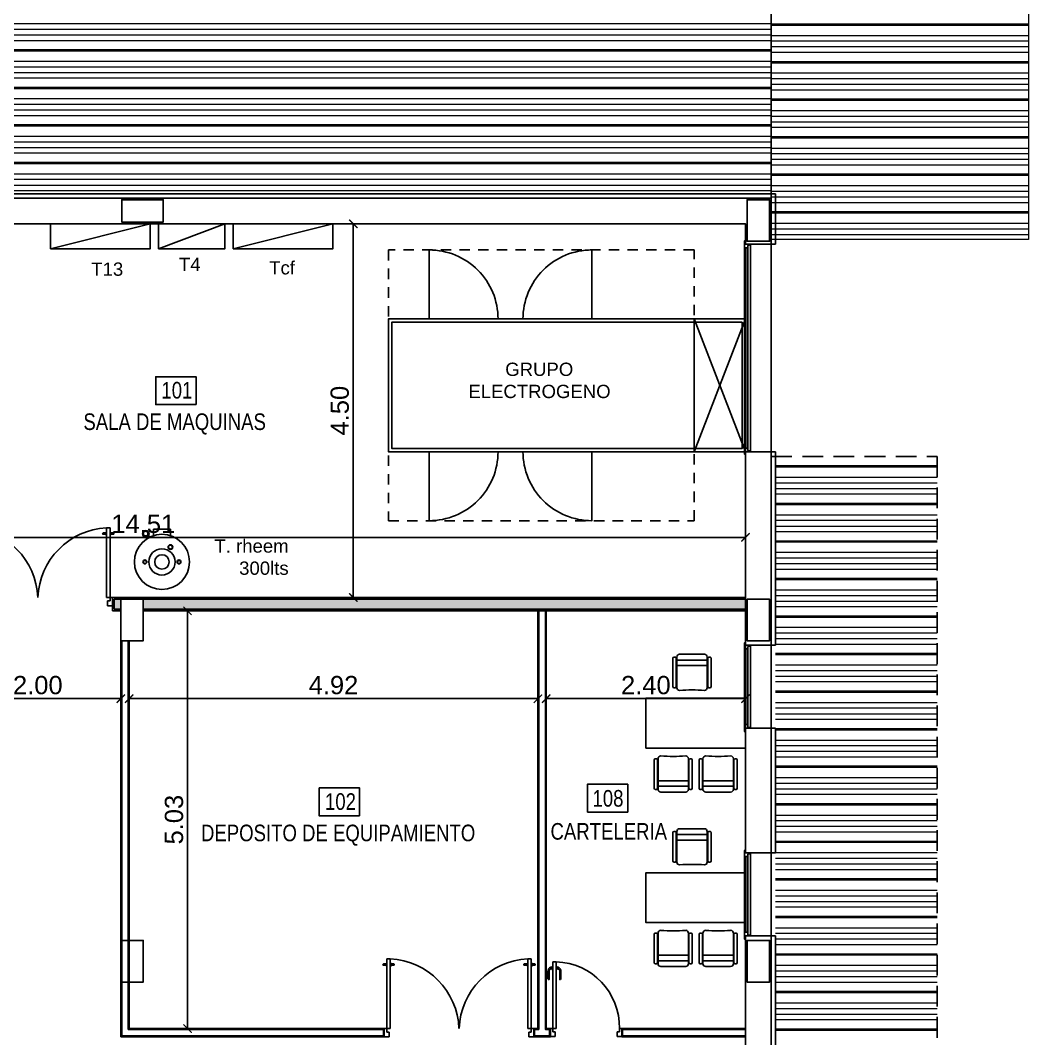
# Model space of a CAD drawing. Header units: inches. Extents: x -309 to 190, y -1585 to -1350.
# Drawn here: x -193.24 to -181.09, y -1491.34 to -1479.08 of the extents above; entities that cross this region are included whole.
import ezdxf
from ezdxf.enums import TextEntityAlignment as Align

# ---------------------------------------------------------------- set-up
doc = ezdxf.new("R2010")
doc.units = ezdxf.units.IN
doc.header["$MEASUREMENT"] = 0
doc.header["$PDMODE"] = 3
doc.linetypes.add('HIDDEN', pattern=[0.375, 0.25, -0.125])
doc.layers.get('0').update_dxf_attribs({"color": 9, "linetype": 'CONTINUOUS'})
doc.layers.get('DEFPOINTS').update_dxf_attribs({"color": 9, "linetype": 'CONTINUOUS'})
for name, color, linetype in [('01', 9, 'CONTINUOUS'), ('11-LOCALES', 9, 'CONTINUOUS'), ('CARP', 9, 'CONTINUOUS'), ('EQUIP', 9, 'CONTINUOUS'), ('estructura', 9, 'CONTINUOUS'), ('LADRILLO HUECO 12', 9, 'CONTINUOUS'), ('referencias', 9, 'CONTINUOUS'), ('REVOQUE', 9, 'CONTINUOUS'), ('SANIT', 9, 'CONTINUOUS'), ('TEXTOS', 9, 'CONTINUOUS')]:
    doc.layers.add(name, color=color, linetype=linetype)
doc.layers.add('cota', color=9, linetype='CONTINUOUS', lineweight=9)
doc.layers.add('cotas', color=9, linetype='CONTINUOUS', lineweight=15)
doc.styles.add('COTAS', font='arial.ttf')
doc.styles.add('ROMANS', font='arial.ttf')
doc.styles.get("Standard").update_dxf_attribs({"font": 'arial.ttf'})
doc.dimstyles.new('ploteo 100', dxfattribs={"dimscale": 0, "dimtxt": 0.22, "dimasz": 0.1, "dimexe": 0, "dimexo": 0, "dimgap": 0.05, "dimtad": 1, "dimzin": 0, "dimdsep": 46, "dimtxsty": 'COTAS', "dimblk1": 'ARCHTICK', "dimblk2": 'ARCHTICK', "dimsah": 1, "dimcen": 0.7, "dimclrd": 256, "dimclre": 256, "dimclrt": 256, "dimaunit": 1, "dimadec": 3, "dimazin": 0, "dimtfac": 1, "dimtmove": 2, "dimatfit": 3, "dimldrblk": 'ARCHTICK', "dimfxl": 1, "dimtolj": 1, "dimtzin": 0, "dimarcsym": 0})

# ---------------------------------------------------------------- blocks, each defined once
blk = doc.blocks.new('SILLA-P8')
for p, q in [((-0.305, 0.57), (-0.325, 0.57)), ((-0.275, 0.17), (-0.275, 0.57)), ((0.275, 0.57), (0.275, 0.17)), ((0.305, 0.57), (0.325, 0.57)), ((-0.345, 0.55), (-0.345, 0.035)), ((-0.285, 0.55), (-0.285, 0.035)), ((0.285, 0.55), (0.285, 0.035)), ((0.345, 0.55), (0.345, 0.035)), ((-0.305, 0.015), (-0.325, 0.015)), ((0.275, 0.17), (-0.275, 0.17)), ((-0.275, 0.17), (-0.275, 0.07)), ((0.275, 0.07), (-0.275, 0.07)), ((-0.275, 0.07), (-0.275, 0.015)), ((0.275, 0.17), (0.275, 0.07)), ((0.275, 0.07), (0.275, 0.015)), ((0.305, 0.015), (0.325, 0.015)), ((-0.225, -0.035), (0.225, -0.035))]:
    blk.add_line(p, q)
for centre, radius, start, end in [((-0.325, 0.55), 0.02, 90, 180), ((-0.305, 0.55), 0.02, 0, 90), ((-0.225, 0.57), 0.05, 90, 180), ((0, 3.504), 2.893, 265.539, 274.461), ((0.225, 0.57), 0.05, 0, 90), ((0.305, 0.55), 0.02, 90, 180), ((0.325, 0.55), 0.02, 0, 90), ((-0.325, 0.035), 0.02, 180, 270), ((-0.305, 0.035), 0.02, 270, 0), ((-0.225, 0.015), 0.05, 180, 270), ((0.225, 0.015), 0.05, 270, 0), ((0.305, 0.035), 0.02, 180, 270), ((0.325, 0.035), 0.02, 270, 0)]:
    blk.add_arc(centre, radius, start, end)
blk = doc.blocks.new('Z$W@#22214')
for p, q in [((-0.059, -0.058), (-0.059, 0)), ((-0.059, 0), (0, 0)), ((-0.831, 0), (-0.89, 0)), ((-0.89, -0.1), (-0.86, -0.1)), ((-0.86, -0.1), (-0.86, -0.058)), ((-0.86, -0.058), (-0.831, -0.058)), ((-0.831, -0.058), (-0.831, 0)), ((-0.03, -0.1), (-0.071, -0.1)), ((-0.071, -0.1), (-0.071, -0.93)), ((-0.03, -0.058), (-0.059, -0.058)), ((-0.03, -0.1), (-0.03, -0.058)), ((0, -0.1), (-0.03, -0.1)), ((-0.03, -0.93), (-0.03, -0.1)), ((-0.071, -0.93), (-0.03, -0.93))]:
    blk.add_line(p, q)
for points in [[(-0.132, -0.812), (-0.132, -0.718), (-0.126, -0.711), (-0.118, -0.711), (-0.118, -0.812, 0.405869), (-0.092, -0.843), (-0.082, -0.843), (-0.082, -0.863), (-0.096, -0.863, -0.343001)], [(0.03, -0.812), (0.03, -0.718), (0.025, -0.711), (0.017, -0.711), (0.017, -0.812, -0.405869), (-0.009, -0.843), (-0.019, -0.843), (-0.019, -0.863), (-0.005, -0.863, 0.343001)]]:
    blk.add_lwpolyline(points, format="xyb", close=True)
for points in [[(-0.082, -0.837), (-0.08, -0.837), (-0.08, -0.871), (-0.082, -0.871)], [(-0.08, -0.835), (-0.071, -0.827), (-0.071, -0.881), (-0.08, -0.873)], [(-0.021, -0.835), (-0.03, -0.827), (-0.03, -0.881), (-0.021, -0.873)], [(-0.019, -0.837), (-0.021, -0.837), (-0.021, -0.871), (-0.019, -0.871)]]:
    blk.add_lwpolyline(points, close=True)
blk.add_arc((-0.05, -0.121), 0.81, 178.5455, 268.508)
blk = doc.blocks.new('NLOCAL')
blk.add_lwpolyline([(-0.304, 0), (0.304, 0), (0.304, 0.419), (-0.304, 0.419)], close=True)
at = {"style": 'ROMANS', "width": 0.8, "flags": 1}
blk.add_attdef('SECTOR', text='', height=0.25, dxfattribs=at).set_placement((-0.006, 0.634), align=Align.MIDDLE)
at = {"style": 'ROMANS', "width": 0.8}
for tag, p in [('NUMERO', (0.006, 0.206)), ('DENOMINACION', (0.018, -0.291))]:
    blk.add_attdef(tag, text='', height=0.25, dxfattribs=at).set_placement(p, align=Align.MIDDLE)
blk = doc.blocks.new('A$C04B037F6')
for p, q in [((0.0944, 0.0747), (0.0869, 0.0617)), ((0.116, 0.0622), (0.1085, 0.0492)), ((0.145, 0.0503), (0.145, 0)), ((0.275, 0.0503), (0.275, 0)), ((0.275, 0), (0.145, 0))]:
    blk.add_line(p, q)
for centre, radius in [((0.21, 0.25), 0.21), ((0.21, 0.25), 0.1), ((0.08, 0.25), 0.015), ((0.08, 0.25), 0.0125), ((0.08, 0.25), 0.0125), ((0.21, 0.25), 0.055), ((0.34, 0.25), 0.015), ((0.34, 0.25), 0.0125), ((0.34, 0.25), 0.0125), ((0.275, 0.1374), 0.018), ((0.275, 0.1374), 0.015), ((0.0869, 0.0367), 0.025), ((0.0853, 0.0341), 0.0175)]:
    blk.add_circle(centre, radius)
blk = doc.blocks.new('_ARCHTICK')
at = {"color": 0, "linetype": 'ByBlock', "const_width": 0.15}
blk.add_lwpolyline([(-0.5, -0.5), (0.5, 0.5)], dxfattribs=at)
blk = doc.blocks.new('*D55')
at = {"layer": 'cotas', "lineweight": -2, "transparency": 16777216}
for p, q in [((-189.471, -1481.528), (-189.225, -1481.528)), ((-189.225, -1481.528), (-189.225, -1486.028)), ((-189.471, -1486.028), (-189.225, -1486.028))]:
    blk.add_line(p, q, dxfattribs=at)
at = {"layer": 'DEFPOINTS', "color": 0, "transparency": 16777216}
for p in [(-189.471, -1481.528), (-189.471, -1486.028), (-189.225, -1486.028)]:
    blk.add_point(p, dxfattribs=at)
at = {"layer": 'cotas', "lineweight": -2, "transparency": 16777216, "xscale": 0.1, "yscale": 0.1, "zscale": 0.1}
for p, rotation in [((-189.225, -1481.528), 90), ((-189.225, -1486.028), 270)]:
    blk.add_blockref('_ARCHTICK', p, dxfattribs=dict(at, rotation=rotation))
at = {"layer": 'cotas', "transparency": 16777216, "insert": (-189.388, -1483.778), "char_height": 0.22, "attachment_point": 5, "rotation": 90, "style": 'COTAS'}
blk.add_mtext('\\A1;4.50', dxfattribs=at)
blk = doc.blocks.new('*D56')
at = {"layer": 'cotas', "lineweight": -2, "transparency": 16777216}
for p, q in [((-199.009, -1483.943), (-199.009, -1485.304)), ((-184.502, -1484.273), (-184.502, -1485.304)), ((-184.502, -1485.304), (-199.009, -1485.304))]:
    blk.add_line(p, q, dxfattribs=at)
at = {"layer": 'DEFPOINTS', "color": 0, "transparency": 16777216}
for p in [(-199.009, -1483.943), (-184.502, -1484.273), (-199.009, -1485.304)]:
    blk.add_point(p, dxfattribs=at)
at = {"layer": 'cotas', "lineweight": -2, "transparency": 16777216, "xscale": 0.1, "yscale": 0.1, "zscale": 0.1, "rotation": 180}
blk.add_blockref('_ARCHTICK', (-199.009, -1485.304), dxfattribs=at)
at = {"layer": 'cotas', "lineweight": -2, "transparency": 16777216, "xscale": 0.1, "yscale": 0.1, "zscale": 0.1}
blk.add_blockref('_ARCHTICK', (-184.502, -1485.304), dxfattribs=at)
at = {"layer": 'cotas', "transparency": 16777216, "insert": (-191.755, -1485.142), "char_height": 0.22, "attachment_point": 5, "style": 'COTAS'}
blk.add_mtext('\\A1;14.51', dxfattribs=at)
blk = doc.blocks.new('*D58')
at = {"layer": 'cotas', "lineweight": -2, "transparency": 16777216}
for p, q in [((-190.389, -1486.188), (-191.222, -1486.188)), ((-191.222, -1491.218), (-191.222, -1486.188)), ((-190.389, -1491.218), (-191.222, -1491.218))]:
    blk.add_line(p, q, dxfattribs=at)
at = {"layer": 'DEFPOINTS', "color": 0, "transparency": 16777216}
for p in [(-191.222, -1486.188), (-190.389, -1486.188), (-190.389, -1491.218)]:
    blk.add_point(p, dxfattribs=at)
at = {"layer": 'cotas', "lineweight": -2, "transparency": 16777216, "xscale": 0.1, "yscale": 0.1, "zscale": 0.1}
for p, rotation in [((-191.222, -1486.188), 90), ((-191.222, -1491.218), 270)]:
    blk.add_blockref('_ARCHTICK', p, dxfattribs=dict(at, rotation=rotation))
at = {"layer": 'cotas', "transparency": 16777216, "insert": (-191.384, -1488.703), "char_height": 0.22, "attachment_point": 5, "rotation": 90, "style": 'COTAS'}
blk.add_mtext('\\A1;5.03', dxfattribs=at)
blk = doc.blocks.new('*D59')
at = {"layer": 'cotas', "lineweight": -2, "transparency": 16777216}
for p, q in [((-186.902, -1486.188), (-186.902, -1487.246)), ((-184.502, -1486.188), (-184.502, -1487.246)), ((-186.902, -1487.246), (-184.502, -1487.246))]:
    blk.add_line(p, q, dxfattribs=at)
at = {"layer": 'DEFPOINTS', "color": 0, "transparency": 16777216}
for p in [(-186.902, -1486.188), (-184.502, -1486.188), (-184.502, -1487.246)]:
    blk.add_point(p, dxfattribs=at)
at = {"layer": 'cotas', "lineweight": -2, "transparency": 16777216, "xscale": 0.1, "yscale": 0.1, "zscale": 0.1, "rotation": 180}
blk.add_blockref('_ARCHTICK', (-186.902, -1487.246), dxfattribs=at)
at = {"layer": 'cotas', "lineweight": -2, "transparency": 16777216, "xscale": 0.1, "yscale": 0.1, "zscale": 0.1}
blk.add_blockref('_ARCHTICK', (-184.502, -1487.246), dxfattribs=at)
at = {"layer": 'cotas', "transparency": 16777216, "insert": (-185.702, -1487.084), "char_height": 0.22, "attachment_point": 5, "style": 'COTAS'}
blk.add_mtext('\\A1;2.40', dxfattribs=at)
blk = doc.blocks.new('*D60')
at = {"layer": 'cotas', "lineweight": -2, "transparency": 16777216}
for p, q in [((-187.002, -1486.188), (-187.002, -1487.246)), ((-191.925, -1486.548), (-191.925, -1487.246)), ((-187.002, -1487.246), (-191.925, -1487.246))]:
    blk.add_line(p, q, dxfattribs=at)
at = {"layer": 'DEFPOINTS', "color": 0, "transparency": 16777216}
for p in [(-187.002, -1486.188), (-191.925, -1486.548), (-191.925, -1487.246)]:
    blk.add_point(p, dxfattribs=at)
at = {"layer": 'cotas', "lineweight": -2, "transparency": 16777216, "xscale": 0.1, "yscale": 0.1, "zscale": 0.1, "rotation": 180}
blk.add_blockref('_ARCHTICK', (-191.925, -1487.246), dxfattribs=at)
at = {"layer": 'cotas', "lineweight": -2, "transparency": 16777216, "xscale": 0.1, "yscale": 0.1, "zscale": 0.1}
blk.add_blockref('_ARCHTICK', (-187.002, -1487.246), dxfattribs=at)
at = {"layer": 'cotas', "transparency": 16777216, "insert": (-189.464, -1487.084), "char_height": 0.22, "attachment_point": 5, "style": 'COTAS'}
blk.add_mtext('\\A1;4.92', dxfattribs=at)
blk = doc.blocks.new('*D63')
at = {"layer": 'cotas', "lineweight": -2, "transparency": 16777216}
for p, q in [((-194.025, -1486.188), (-194.025, -1487.246)), ((-192.025, -1486.548), (-192.025, -1487.246)), ((-194.025, -1487.246), (-192.025, -1487.246))]:
    blk.add_line(p, q, dxfattribs=at)
at = {"layer": 'DEFPOINTS', "color": 0, "transparency": 16777216}
for p in [(-194.025, -1486.188), (-192.025, -1486.548), (-192.025, -1487.246)]:
    blk.add_point(p, dxfattribs=at)
at = {"layer": 'cotas', "lineweight": -2, "transparency": 16777216, "xscale": 0.1, "yscale": 0.1, "zscale": 0.1, "rotation": 180}
blk.add_blockref('_ARCHTICK', (-194.025, -1487.246), dxfattribs=at)
at = {"layer": 'cotas', "lineweight": -2, "transparency": 16777216, "xscale": 0.1, "yscale": 0.1, "zscale": 0.1}
blk.add_blockref('_ARCHTICK', (-192.025, -1487.246), dxfattribs=at)
at = {"layer": 'cotas', "transparency": 16777216, "insert": (-193.025, -1487.084), "char_height": 0.22, "attachment_point": 5, "style": 'COTAS'}
blk.add_mtext('\\A1;2.00', dxfattribs=at)

msp = doc.modelspace()

# ---------------------------------------------------------------- hatches: boundary and pattern name
at = {"layer": 'LADRILLO HUECO 12'}
h = msp.add_hatch(color=256, dxfattribs=at)
h.paths.add_polyline_path([(-184.502, -1486.048), (-191.755, -1486.048), (-191.755, -1486.168), (-184.502, -1486.168)])
h.paths.add_polyline_path([(-192.025, -1486.048), (-192.105, -1486.048), (-192.105, -1486.168), (-192.025, -1486.168)])
h.paths.add_polyline_path([(-193.945, -1486.048), (-199.009, -1486.048), (-199.009, -1486.168), (-193.945, -1486.168)])

# ---------------------------------------------------------------- linework, layer by layer
for p, q in [((-184.502, -1482.673), (-185.122, -1484.273)), ((-185.122, -1482.673), (-184.502, -1484.273))]:
    msp.add_line(p, q)
for points in [[(-192.871, -1481.828), (-191.671, -1481.828), (-191.671, -1481.528), (-192.871, -1481.528)], [(-191.571, -1481.828), (-190.771, -1481.828), (-190.771, -1481.528), (-191.571, -1481.528)], [(-190.671, -1481.828), (-189.471, -1481.828), (-189.471, -1481.528), (-190.671, -1481.528)], [(-184.542, -1482.713), (-184.542, -1484.233), (-185.122, -1484.233), (-188.762, -1484.233), (-188.762, -1482.713), (-185.122, -1482.713)], [(-184.502, -1482.673), (-185.122, -1482.673), (-185.122, -1484.273), (-184.502, -1484.273)]]:
    msp.add_lwpolyline(points, close=True)
for points in [[(-192.871, -1481.828), (-191.671, -1481.528)], [(-191.571, -1481.828), (-190.771, -1481.528)], [(-190.671, -1481.828), (-189.471, -1481.528)], [(-184.192, -1481.773), (-184.192, -1484.273)], [(-184.192, -1481.773), (-184.142, -1481.773)], [(-184.502, -1482.673), (-184.502, -1484.273), (-185.122, -1484.273), (-188.802, -1484.273), (-188.802, -1482.673), (-185.122, -1482.673), (-184.502, -1482.673)], [(-184.192, -1484.273), (-184.142, -1484.273)], [(-186.902, -1486.188), (-186.902, -1491.218), (-186.852, -1491.218), (-186.852, -1491.318), (-187.052, -1491.318), (-187.052, -1491.218), (-187.002, -1491.218), (-187.002, -1486.188)], [(-186.912, -1486.188), (-186.912, -1491.228), (-186.862, -1491.228), (-186.862, -1491.308), (-187.042, -1491.308), (-187.042, -1491.228), (-186.992, -1491.228), (-186.992, -1486.188)], [(-191.925, -1486.548), (-191.925, -1491.218), (-188.852, -1491.218), (-188.852, -1491.318), (-192.025, -1491.318), (-192.025, -1486.548)], [(-191.935, -1486.548), (-191.935, -1491.228), (-188.862, -1491.228), (-188.862, -1491.308), (-192.015, -1491.308), (-192.015, -1486.548)], [(-184.192, -1486.603), (-184.192, -1487.603)], [(-184.192, -1486.603), (-184.142, -1486.603)], [(-184.192, -1487.603), (-184.142, -1487.603)], [(-184.192, -1489.103), (-184.192, -1490.103)], [(-184.192, -1489.103), (-184.142, -1489.103)], [(-184.192, -1490.103), (-184.142, -1490.103)], [(-184.502, -1491.218), (-185.992, -1491.218), (-185.992, -1491.318), (-184.502, -1491.318)], [(-184.502, -1491.228), (-185.982, -1491.228), (-185.982, -1491.308), (-184.502, -1491.308)]]:
    msp.add_lwpolyline(points)
for points in [[(-188.312, -1482.673), (-188.312, -1481.843, -0.414214), (-187.482, -1482.673, -1)], [(-186.352, -1482.673), (-186.352, -1481.843, 0.414214), (-187.182, -1482.673, 1)], [(-188.312, -1484.273), (-188.312, -1485.103, 0.414214), (-187.482, -1484.273, 1)], [(-186.352, -1484.273), (-186.352, -1485.103, -0.414214), (-187.182, -1484.273, -1)]]:
    msp.add_lwpolyline(points, format="xyb")
at = {"linetype": 'HIDDEN'}
msp.add_lwpolyline([(-184.192, -1484.329), (-182.192, -1484.329), (-182.192, -1493.829), (-184.192, -1493.829)], dxfattribs=at)
at = {"layer": '01', "linetype": 'HIDDEN', "ltscale": 0.5}
msp.add_lwpolyline([(-188.802, -1481.843), (-188.802, -1485.103), (-185.122, -1485.103), (-185.122, -1481.843)], close=True, dxfattribs=at)
at = {"layer": 'CARP'}
for p, q in [((-184.442, -1484.263, 0), (-184.442, -1481.783, 0)), ((-184.512, -1484.228, 0), (-184.512, -1481.818, 0)), ((-184.506, -1484.228), (-184.506, -1481.818)), ((-184.478, -1484.228), (-184.478, -1481.818)), ((-184.472, -1481.818, 0), (-184.472, -1484.228, 0)), ((-192.197, -1485.188), (-192.155, -1485.188)), ((-192.197, -1486.028), (-192.197, -1485.188)), ((-192.155, -1485.188), (-192.155, -1486.028)), ((-192.207, -1485.246), (-192.205, -1485.246)), ((-192.207, -1485.246), (-192.207, -1485.273)), ((-192.207, -1485.273), (-192.205, -1485.273)), ((-192.198, -1485.238), (-192.205, -1485.244)), ((-192.205, -1485.275), (-192.205, -1485.244)), ((-192.198, -1485.282), (-192.205, -1485.275)), ((-192.198, -1485.238), (-192.198, -1485.282)), ((-192.154, -1485.238), (-192.154, -1485.282)), ((-192.154, -1485.238), (-192.147, -1485.244)), ((-192.154, -1485.282), (-192.147, -1485.275)), ((-192.147, -1485.275), (-192.147, -1485.244)), ((-192.146, -1485.246), (-192.147, -1485.246)), ((-192.146, -1485.273), (-192.147, -1485.273)), ((-192.146, -1485.246), (-192.146, -1485.273)), ((-192.155, -1486.028), (-192.197, -1486.028)), ((-192.155, -1486.07), (-192.185, -1486.07)), ((-192.185, -1486.07), (-192.185, -1486.129)), ((-192.125, -1486.028), (-192.155, -1486.028)), ((-192.155, -1486.028), (-192.155, -1486.07)), ((-192.185, -1486.129), (-192.125, -1486.129)), ((-184.512, -1486.648, 0), (-184.512, -1487.558, 0)), ((-184.506, -1486.648), (-184.506, -1487.558)), ((-184.478, -1486.648), (-184.478, -1487.558)), ((-184.472, -1487.558, 0), (-184.472, -1486.648, 0)), ((-184.442, -1486.613, 0), (-184.442, -1487.593, 0)), ((-184.512, -1489.148, 0), (-184.512, -1490.058, 0)), ((-184.506, -1489.148), (-184.506, -1490.058)), ((-184.478, -1489.148), (-184.478, -1490.058)), ((-184.472, -1490.058, 0), (-184.472, -1489.148, 0)), ((-184.442, -1489.113, 0), (-184.442, -1490.093, 0)), ((-188.78, -1490.378), (-188.822, -1490.378)), ((-188.822, -1490.378), (-188.822, -1491.218)), ((-188.78, -1491.218), (-188.78, -1490.378)), ((-187.124, -1490.378), (-187.082, -1490.378)), ((-187.124, -1491.218), (-187.124, -1490.378)), ((-187.082, -1490.378), (-187.082, -1491.218)), ((-188.831, -1490.436), (-188.83, -1490.436)), ((-188.831, -1490.436), (-188.831, -1490.463)), ((-188.831, -1490.463), (-188.83, -1490.463)), ((-188.823, -1490.428), (-188.83, -1490.434)), ((-188.83, -1490.465), (-188.83, -1490.434)), ((-188.823, -1490.472), (-188.83, -1490.465)), ((-188.823, -1490.428), (-188.823, -1490.472)), ((-188.779, -1490.428), (-188.779, -1490.472)), ((-188.779, -1490.428), (-188.772, -1490.434)), ((-188.779, -1490.472), (-188.772, -1490.465)), ((-188.772, -1490.465), (-188.772, -1490.434)), ((-188.77, -1490.436), (-188.772, -1490.436)), ((-188.77, -1490.463), (-188.772, -1490.463)), ((-188.77, -1490.436), (-188.77, -1490.463)), ((-187.133, -1490.436), (-187.132, -1490.436)), ((-187.133, -1490.436), (-187.133, -1490.463)), ((-187.133, -1490.463), (-187.132, -1490.463)), ((-187.125, -1490.428), (-187.132, -1490.434)), ((-187.132, -1490.465), (-187.132, -1490.434)), ((-187.125, -1490.472), (-187.132, -1490.465)), ((-187.125, -1490.428), (-187.125, -1490.472)), ((-187.081, -1490.428), (-187.081, -1490.472)), ((-187.081, -1490.428), (-187.074, -1490.434)), ((-187.081, -1490.472), (-187.074, -1490.465)), ((-187.074, -1490.465), (-187.074, -1490.434)), ((-187.073, -1490.436), (-187.074, -1490.436)), ((-187.073, -1490.463), (-187.074, -1490.463)), ((-187.073, -1490.436), (-187.073, -1490.463)), ((-188.852, -1491.218), (-188.822, -1491.218)), ((-188.822, -1491.218), (-188.822, -1491.26)), ((-188.822, -1491.218), (-188.78, -1491.218)), ((-187.082, -1491.218), (-187.124, -1491.218)), ((-187.052, -1491.218), (-187.082, -1491.218)), ((-187.082, -1491.218), (-187.082, -1491.26)), ((-188.792, -1491.319), (-188.852, -1491.319)), ((-188.822, -1491.26), (-188.792, -1491.26)), ((-188.792, -1491.26), (-188.792, -1491.319)), ((-187.082, -1491.26), (-187.112, -1491.26)), ((-187.112, -1491.26), (-187.112, -1491.319)), ((-187.112, -1491.319), (-187.052, -1491.319))]:
    msp.add_line(p, q, dxfattribs=at)
for points in [[(-184.507, -1481.728, 0.414214), (-184.512, -1481.733), (-184.512, -1481.818), (-184.472, -1481.818), (-184.472, -1481.788), (-184.442, -1481.783), (-184.442, -1481.773), (-184.451, -1481.773), (-184.502, -1481.773), (-184.502, -1481.728), (-184.507, -1481.728)], [(-184.507, -1484.308, -0.414214), (-184.512, -1484.303), (-184.512, -1484.228), (-184.472, -1484.228), (-184.472, -1484.258), (-184.442, -1484.263), (-184.442, -1484.273), (-184.451, -1484.273), (-184.502, -1484.273), (-184.502, -1484.308), (-184.507, -1484.308)], [(-192.207, -1485.267), (-192.237, -1485.267, -1), (-192.237, -1485.251), (-192.207, -1485.251)], [(-192.146, -1485.267), (-192.116, -1485.267, 1), (-192.116, -1485.251), (-192.146, -1485.251)], [(-184.507, -1486.568, 0.414214), (-184.512, -1486.573), (-184.512, -1486.648), (-184.472, -1486.648), (-184.472, -1486.618), (-184.442, -1486.613), (-184.442, -1486.603), (-184.451, -1486.603), (-184.502, -1486.603), (-184.502, -1486.568), (-184.507, -1486.568)], [(-184.507, -1487.648, -0.414214), (-184.512, -1487.643), (-184.512, -1487.558), (-184.472, -1487.558), (-184.472, -1487.588), (-184.442, -1487.593), (-184.442, -1487.603), (-184.451, -1487.603), (-184.502, -1487.603), (-184.502, -1487.648), (-184.507, -1487.648)], [(-184.507, -1489.068, 0.414214), (-184.512, -1489.073), (-184.512, -1489.148), (-184.472, -1489.148), (-184.472, -1489.118), (-184.442, -1489.113), (-184.442, -1489.103), (-184.451, -1489.103), (-184.502, -1489.103), (-184.502, -1489.068), (-184.507, -1489.068)], [(-184.507, -1490.148, -0.414214), (-184.512, -1490.143), (-184.512, -1490.058), (-184.472, -1490.058), (-184.472, -1490.088), (-184.442, -1490.093), (-184.442, -1490.103), (-184.451, -1490.103), (-184.502, -1490.103), (-184.502, -1490.148), (-184.507, -1490.148)], [(-188.831, -1490.457), (-188.861, -1490.457, -1), (-188.861, -1490.441), (-188.831, -1490.441)], [(-188.77, -1490.457), (-188.74, -1490.457, 1), (-188.74, -1490.441), (-188.77, -1490.441)], [(-187.133, -1490.457), (-187.164, -1490.457, -1), (-187.164, -1490.441), (-187.133, -1490.441)], [(-187.073, -1490.457), (-187.042, -1490.457, 1), (-187.042, -1490.441), (-187.073, -1490.441)]]:
    msp.add_lwpolyline(points, format="xyb", dxfattribs=at)
at = {"layer": 'CARP', "const_width": 0.004}
for points in [[(-184.492, -1484.228), (-184.492, -1481.818)], [(-184.492, -1486.648), (-184.492, -1487.558)], [(-184.492, -1489.148), (-184.492, -1490.058)]]:
    msp.add_lwpolyline(points, dxfattribs=at)
at = {"layer": 'CARP'}
for centre, start, end in [((-193.898, -1486.061), 2.1321, 87.0443), ((-192.152, -1486.061), 92.9557, 177.8679), ((-188.825, -1491.251), 2.1321, 87.0443), ((-187.079, -1491.251), 92.9557, 177.8679)]:
    msp.add_arc(centre, 0.873, start, end, dxfattribs=at)
at = {"layer": 'EQUIP'}
for points in [[(-184.502, -1487.842), (-185.702, -1487.842), (-185.702, -1487.242), (-184.502, -1487.242)], [(-184.502, -1489.942), (-185.702, -1489.942), (-185.702, -1489.342), (-184.502, -1489.342)]]:
    msp.add_lwpolyline(points, close=True, dxfattribs=at)
at = {"layer": 'estructura'}
for points in [[(-191.765, -1481.238), (-192.015, -1481.238), (-192.015, -1481.508), (-191.515, -1481.508), (-191.515, -1481.238)], [(-184.482, -1481.488), (-184.482, -1481.238), (-184.212, -1481.238), (-184.212, -1481.738), (-184.482, -1481.738)], [(-191.755, -1486.298), (-191.755, -1486.548), (-192.025, -1486.548), (-192.025, -1486.048), (-191.755, -1486.048)], [(-184.212, -1486.298), (-184.212, -1486.548), (-184.482, -1486.548), (-184.482, -1486.048), (-184.212, -1486.048)], [(-191.755, -1490.408), (-191.755, -1490.658), (-192.025, -1490.658), (-192.025, -1490.158), (-191.755, -1490.158)], [(-184.212, -1490.408), (-184.212, -1490.658), (-184.482, -1490.658), (-184.482, -1490.158), (-184.212, -1490.158)]]:
    msp.add_lwpolyline(points, close=True, dxfattribs=at)
at = {"layer": 'LADRILLO HUECO 12'}
for points in [[(-184.502, -1486.048), (-192.105, -1486.048), (-192.105, -1486.168), (-192.025, -1486.168)], [(-191.755, -1486.168), (-184.502, -1486.168)]]:
    msp.add_lwpolyline(points, dxfattribs=at)
at = {"layer": 'referencias', "linetype": 'Continuous', "lineweight": 5}
for points in [[(-181.092, -1465.132), (-181.092, -1481.717), (-184.192, -1481.717)], [(-206.602, -1479.117), (-184.192, -1479.117)], [(-206.602, -1479.184), (-184.192, -1479.184)], [(-184.192, -1479.12), (-181.092, -1479.12)], [(-184.192, -1479.136), (-181.092, -1479.136)], [(-206.602, -1479.253), (-184.192, -1479.253)], [(-206.602, -1479.319), (-184.192, -1479.319)], [(-184.192, -1479.259), (-181.092, -1479.259)], [(-184.192, -1479.326), (-181.092, -1479.326)], [(-206.602, -1479.43), (-184.192, -1479.43)], [(-206.602, -1479.445), (-184.192, -1479.445)], [(-184.192, -1479.395), (-181.092, -1479.395)], [(-184.192, -1479.461), (-181.092, -1479.461)], [(-206.602, -1479.569), (-184.192, -1479.569)], [(-184.192, -1479.572), (-181.092, -1479.572)], [(-184.192, -1479.588), (-181.092, -1479.588)], [(-206.602, -1479.636), (-184.192, -1479.636)], [(-206.602, -1479.705), (-184.192, -1479.705)], [(-184.192, -1479.711), (-181.092, -1479.711)], [(-206.602, -1479.771), (-184.192, -1479.771)], [(-184.192, -1479.778), (-181.092, -1479.778)], [(-206.602, -1479.882), (-184.192, -1479.882)], [(-206.602, -1479.897), (-184.192, -1479.897)], [(-184.192, -1479.847), (-181.092, -1479.847)], [(-184.192, -1479.913), (-181.092, -1479.913)], [(-206.602, -1480.021), (-184.192, -1480.021)], [(-184.192, -1480.024), (-181.092, -1480.024)], [(-184.192, -1480.04), (-181.092, -1480.04)], [(-206.602, -1480.088), (-184.192, -1480.088)], [(-206.602, -1480.157), (-184.192, -1480.157)], [(-184.192, -1480.163), (-181.092, -1480.163)], [(-206.602, -1480.223), (-184.192, -1480.223)], [(-184.192, -1480.23), (-181.092, -1480.23)], [(-184.192, -1480.299), (-181.092, -1480.299)], [(-206.602, -1480.334), (-184.192, -1480.334)], [(-206.602, -1480.35), (-184.192, -1480.35)], [(-184.192, -1480.365), (-181.092, -1480.365)], [(-206.602, -1480.473), (-184.192, -1480.473)], [(-206.602, -1480.54), (-184.192, -1480.54)], [(-184.192, -1480.476), (-181.092, -1480.476)], [(-184.192, -1480.492), (-181.092, -1480.492)], [(-206.602, -1480.609), (-184.192, -1480.609)], [(-206.602, -1480.675), (-184.192, -1480.675)], [(-184.192, -1480.616), (-181.092, -1480.616)], [(-184.192, -1480.682), (-181.092, -1480.682)], [(-206.602, -1480.786), (-184.192, -1480.786)], [(-206.602, -1480.802), (-184.192, -1480.802)], [(-184.192, -1480.751), (-181.092, -1480.751)], [(-206.602, -1480.925), (-184.192, -1480.925)], [(-184.192, -1480.817), (-181.092, -1480.817)], [(-184.192, -1480.928), (-181.092, -1480.928)], [(-206.602, -1480.992), (-184.192, -1480.992)], [(-184.192, -1480.944), (-181.092, -1480.944)], [(-206.602, -1481.061), (-184.192, -1481.061)], [(-206.602, -1481.127), (-184.192, -1481.127)], [(-184.192, -1481.068), (-181.092, -1481.068)], [(-184.192, -1481.135), (-181.092, -1481.135)], [(-184.192, -1481.203), (-181.092, -1481.203)], [(-184.192, -1481.27), (-181.092, -1481.27)], [(-184.192, -1481.38), (-181.092, -1481.38)], [(-184.192, -1481.396), (-181.092, -1481.396)], [(-184.192, -1481.52), (-181.092, -1481.52)], [(-184.192, -1481.587), (-181.092, -1481.587)], [(-184.192, -1481.655), (-181.092, -1481.655)], [(-184.142, -1484.44), (-182.192, -1484.44)], [(-184.142, -1484.455), (-182.192, -1484.455)], [(-184.142, -1484.579), (-182.192, -1484.579)], [(-184.142, -1484.646), (-182.192, -1484.646)], [(-184.142, -1484.715), (-182.192, -1484.715)], [(-184.142, -1484.781), (-182.192, -1484.781)], [(-184.142, -1484.892), (-182.192, -1484.892)], [(-184.142, -1484.907), (-182.192, -1484.907)], [(-184.142, -1485.031), (-182.192, -1485.031)], [(-184.142, -1485.098), (-182.192, -1485.098)], [(-184.142, -1485.098), (-182.192, -1485.098)], [(-184.142, -1485.167), (-182.192, -1485.167)], [(-184.142, -1485.167), (-182.192, -1485.167)], [(-184.142, -1485.233), (-182.192, -1485.233)], [(-184.142, -1485.233), (-182.192, -1485.233)], [(-184.142, -1485.344), (-182.192, -1485.344)], [(-184.142, -1485.359), (-182.192, -1485.359)], [(-184.142, -1485.483), (-182.192, -1485.483)], [(-184.142, -1485.55), (-182.192, -1485.55)], [(-184.142, -1485.55), (-182.192, -1485.55)], [(-184.142, -1485.619), (-182.192, -1485.619)], [(-184.142, -1485.619), (-182.192, -1485.619)], [(-184.142, -1485.685), (-182.192, -1485.685)], [(-184.142, -1485.685), (-182.192, -1485.685)], [(-184.142, -1485.796), (-182.192, -1485.796)], [(-184.142, -1485.812), (-182.192, -1485.812)], [(-184.142, -1485.935), (-182.192, -1485.935)], [(-184.142, -1486.002), (-182.192, -1486.002)], [(-184.142, -1486.071), (-182.192, -1486.071)], [(-184.142, -1486.137), (-182.192, -1486.137)], [(-184.142, -1486.248), (-182.192, -1486.248)], [(-184.142, -1486.264), (-182.192, -1486.264)], [(-184.142, -1486.387), (-182.192, -1486.387)], [(-184.142, -1486.454), (-182.192, -1486.454)], [(-184.142, -1486.454), (-182.192, -1486.454)], [(-184.142, -1486.523), (-182.192, -1486.523)], [(-184.142, -1486.523), (-182.192, -1486.523)], [(-184.142, -1486.589), (-182.192, -1486.589)], [(-184.142, -1486.589), (-182.192, -1486.589)], [(-184.142, -1486.7), (-182.192, -1486.7)], [(-184.142, -1486.7), (-182.192, -1486.7)], [(-184.142, -1486.716), (-182.192, -1486.716)], [(-184.142, -1486.716), (-182.192, -1486.716)], [(-184.142, -1486.839), (-182.192, -1486.839)], [(-184.142, -1486.906), (-182.192, -1486.906)], [(-184.142, -1486.975), (-182.192, -1486.975)], [(-184.142, -1487.041), (-182.192, -1487.041)], [(-184.142, -1487.152), (-182.192, -1487.152)], [(-184.142, -1487.168), (-182.192, -1487.168)], [(-184.142, -1487.292), (-182.192, -1487.292)], [(-184.142, -1487.358), (-182.192, -1487.358)], [(-184.142, -1487.427), (-182.192, -1487.427)], [(-184.142, -1487.493), (-182.192, -1487.493)], [(-184.142, -1487.604), (-182.192, -1487.604)], [(-184.142, -1487.62), (-182.192, -1487.62)], [(-184.142, -1487.744), (-182.192, -1487.744)], [(-184.142, -1487.811), (-182.192, -1487.811)], [(-184.142, -1487.879), (-182.192, -1487.879)], [(-184.142, -1487.946), (-182.192, -1487.946)], [(-184.142, -1488.056), (-182.192, -1488.056)], [(-184.142, -1488.072), (-182.192, -1488.072)], [(-184.142, -1488.196), (-182.192, -1488.196)], [(-184.142, -1488.263), (-182.192, -1488.263)], [(-184.142, -1488.331), (-182.192, -1488.331)], [(-184.142, -1488.398), (-182.192, -1488.398)], [(-184.142, -1488.509), (-182.192, -1488.509)], [(-184.142, -1488.524), (-182.192, -1488.524)], [(-184.142, -1488.648), (-182.192, -1488.648)], [(-184.142, -1488.715), (-182.192, -1488.715)], [(-184.142, -1488.783), (-182.192, -1488.783)], [(-184.142, -1488.85), (-182.192, -1488.85)], [(-184.142, -1488.961), (-182.192, -1488.961)], [(-184.142, -1488.976), (-182.192, -1488.976)], [(-184.142, -1489.1), (-182.192, -1489.1)], [(-184.142, -1489.167), (-182.192, -1489.167)], [(-184.142, -1489.235), (-182.192, -1489.235)], [(-184.142, -1489.302), (-182.192, -1489.302)], [(-184.142, -1489.413), (-182.192, -1489.413)], [(-184.142, -1489.428), (-182.192, -1489.428)], [(-184.142, -1489.552), (-182.192, -1489.552)], [(-184.142, -1489.619), (-182.192, -1489.619)], [(-184.142, -1489.619), (-182.192, -1489.619)], [(-184.142, -1489.688), (-182.192, -1489.688)], [(-184.142, -1489.688), (-182.192, -1489.688)], [(-184.142, -1489.754), (-182.192, -1489.754)], [(-184.142, -1489.754), (-182.192, -1489.754)], [(-184.142, -1489.865), (-182.192, -1489.865)], [(-184.142, -1489.88), (-182.192, -1489.88)], [(-184.142, -1490.004), (-182.192, -1490.004)], [(-184.142, -1490.071), (-182.192, -1490.071)], [(-184.142, -1490.071), (-182.192, -1490.071)], [(-184.142, -1490.14), (-182.192, -1490.14)], [(-184.142, -1490.14), (-182.192, -1490.14)], [(-184.142, -1490.206), (-182.192, -1490.206)], [(-184.142, -1490.206), (-182.192, -1490.206)], [(-184.142, -1490.317), (-182.192, -1490.317)], [(-184.142, -1490.332), (-182.192, -1490.332)], [(-184.142, -1490.456), (-182.192, -1490.456)], [(-184.142, -1490.523), (-182.192, -1490.523)], [(-184.142, -1490.592), (-182.192, -1490.592)], [(-184.142, -1490.658), (-182.192, -1490.658)], [(-184.142, -1490.769), (-182.192, -1490.769)], [(-184.142, -1490.785), (-182.192, -1490.785)], [(-184.142, -1490.908), (-182.192, -1490.908)], [(-184.142, -1490.975), (-182.192, -1490.975)], [(-184.142, -1490.975), (-182.192, -1490.975)], [(-184.142, -1491.044), (-182.192, -1491.044)], [(-184.142, -1491.044), (-182.192, -1491.044)], [(-184.142, -1491.11), (-182.192, -1491.11)], [(-184.142, -1491.11), (-182.192, -1491.11)], [(-184.142, -1491.221), (-182.192, -1491.221)], [(-184.142, -1491.221), (-182.192, -1491.221)], [(-184.142, -1491.237), (-182.192, -1491.237)], [(-184.142, -1491.237), (-182.192, -1491.237)]]:
    msp.add_lwpolyline(points, dxfattribs=at)
at = {"layer": 'REVOQUE'}
for points in [[(-262.532, -1455.288), (-206.102, -1455.288), (-206.102, -1456.288), (-204.544, -1456.288), (-204.242, -1455.288), (-184.192, -1461.352), (-184.192, -1481.218)], [(-199.369, -1482.218), (-199.369, -1481.168), (-184.142, -1481.168), (-184.142, -1481.773)], [(-192.025, -1481.528), (-184.502, -1481.528), (-184.502, -1481.773), (-184.347, -1481.773), (-184.192, -1481.773), (-184.192, -1481.218), (-199.319, -1481.218), (-199.319, -1483.928), (-199.009, -1483.928), (-199.009, -1481.528), (-192.025, -1481.528)], [(-184.142, -1484.273), (-184.142, -1486.603)], [(-184.502, -1486.028), (-192.125, -1486.028), (-192.125, -1486.188), (-192.025, -1486.188)], [(-191.755, -1486.188), (-184.502, -1486.188)], [(-184.142, -1487.603), (-184.142, -1489.103)], [(-184.142, -1490.103), (-184.142, -1491.603)]]:
    msp.add_lwpolyline(points, dxfattribs=at)
for points in [[(-184.502, -1486.603), (-184.192, -1486.603), (-184.192, -1484.273), (-184.502, -1484.273)], [(-184.502, -1489.103), (-184.192, -1489.103), (-184.192, -1487.603), (-184.502, -1487.603)], [(-184.192, -1491.603), (-184.502, -1491.603), (-184.502, -1490.103), (-184.192, -1490.103)]]:
    msp.add_lwpolyline(points, close=True, dxfattribs=at)

# ---------------------------------------------------------------- block references
at = {"layer": '11-LOCALES'}
ref = msp.add_blockref('NLOCAL', (-191.362, -1483.704), dxfattribs=dict(at, xscale=-0.7999999999999546, yscale=0.7999999999999546, zscale=0.8000000000000003))
ref.add_attrib('DENOMINACION', 'SALA DE MAQUINAS', dxfattribs={"layer": '0', "height": 0.2, "style": 'ROMANS', "width": 0.8}).set_placement((-191.377, -1483.937), align=Align.MIDDLE)
ref.add_attrib('NUMERO', '101', dxfattribs={"layer": '0', "height": 0.2, "style": 'ROMANS', "width": 0.8}).set_placement((-191.35, -1483.532), align=Align.MIDDLE)
ref = msp.add_blockref('NLOCAL', (-189.393, -1488.657), dxfattribs=dict(at, xscale=-0.7999999999999546, yscale=0.7999999999999546, zscale=0.8000000000000003))
ref.add_attrib('DENOMINACION', 'DEPOSITO DE EQUIPAMIENTO', dxfattribs={"layer": '0', "height": 0.2, "style": 'ROMANS', "width": 0.8}).set_placement((-189.408, -1488.889), align=Align.MIDDLE)
ref.add_attrib('NUMERO', '102', dxfattribs={"layer": '0', "height": 0.2, "style": 'ROMANS', "width": 0.8}).set_placement((-189.38, -1488.485), align=Align.MIDDLE)
at = {"layer": 'CARP', "xscale": 0.9662921348325944, "yscale": 0.9662921348325944, "zscale": 0.9662921348325944, "rotation": 180}
msp.add_blockref('Z$W@#22214', (-186.852, -1491.315), dxfattribs=at)
at = {"layer": 'EQUIP', "yscale": 0.6649999999999637, "zscale": 0.6649999999999637}
for p, xscale, rotation in [((-185.146, -1486.735), -0.6649999999999637, 180.0000000493677), ((-185.372, -1488.348), 0.6649999999999637, 359.9999999506323), ((-185.146, -1488.835), -0.6649999999999637, 180.0000000493677), ((-185.372, -1490.448), 0.6649999999999637, 359.9999999506323)]:
    msp.add_blockref('SILLA-P8', p, dxfattribs=dict(at, xscale=xscale, rotation=rotation))
at = {"layer": 'EQUIP', "xscale": -0.6649999999999637, "yscale": 0.6649999999999637, "zscale": 0.6649999999999637}
for p in [(-184.831, -1488.348), (-184.831, -1490.448)]:
    msp.add_blockref('SILLA-P8', p, dxfattribs=at)
at = {"layer": 'SANIT', "xscale": -1.580952380952076, "yscale": 1.580952380952076, "zscale": 1.580952380952076, "rotation": 180}
msp.add_blockref('A$C04B037F6', (-191.862, -1485.204, 0), dxfattribs=at)
at = {"layer": 'TEXTOS', "xscale": 0.7999999999999546, "yscale": 0.7999999999999546, "zscale": 0.7999999999999546}
msp.add_blockref('NLOCAL', (-186.163, -1488.611), dxfattribs=at).add_auto_attribs({'DENOMINACION': 'CARTELERIA', 'NUMERO': '108'})

# ---------------------------------------------------------------- texts
at = {"layer": 'cota'}
for s, p in [('T13', (-192.189, -1482.074)), ('T4', (-191.195, -1482.017)), ('Tcf', (-190.083, -1482.055))]:
    msp.add_text(s, height=0.16, dxfattribs=at).set_placement(p, align=Align.MIDDLE)
at = {"layer": 'cota', "insert": (-187.632, -1483.629), "char_height": 0.16, "width": 1.27012, "attachment_point": 7}
msp.add_mtext('\\pi0.23621;GRUPO\\P\\pi-0.20805;ELECTROGENO', dxfattribs=at)
at = {"layer": 'cota', "insert": (-190.004, -1485.328), "char_height": 0.16, "attachment_point": 3}
msp.add_mtext_dynamic_manual_height_columns('T. rheem 300lts', width=1.12426, gutter_width=1, heights=[0], dxfattribs=at)

# ---------------------------------------------------------------- dimensions: what is measured, and where the dimension line sits
at = {"layer": 'cotas'}
for base, p1, p2, picture, middle in [((-189.225, -1486.028), (-189.471, -1481.528), (-189.471, -1486.028), '*D55', (-189.388, -1483.778)), ((-191.222, -1486.188), (-190.389, -1491.218), (-190.389, -1486.188), '*D58', (-191.384, -1488.703))]:
    dim = msp.add_linear_dim(base=base, p1=p1, p2=p2, angle=90, dimstyle='ploteo 100', override={"dimscale": 1, "dimfxl": 20}, dxfattribs=at)
    dim.commit()
    dim.dimension.update_dxf_attribs({"geometry": picture, "text_midpoint": middle})
for base, p1, p2, picture, middle in [((-199.009, -1485.304), (-184.502, -1484.273), (-199.009, -1483.943), '*D56', (-191.755, -1485.142)), ((-192.025, -1487.246), (-194.025, -1486.188), (-192.025, -1486.548), '*D63', (-193.025, -1487.084)), ((-191.925, -1487.246), (-187.002, -1486.188), (-191.925, -1486.548), '*D60', (-189.464, -1487.084)), ((-184.502, -1487.246), (-186.902, -1486.188), (-184.502, -1486.188), '*D59', (-185.702, -1487.084))]:
    dim = msp.add_linear_dim(base=base, p1=p1, p2=p2, dimstyle='ploteo 100', override={"dimscale": 1, "dimfxl": 20}, dxfattribs=at)
    dim.commit()
    dim.dimension.update_dxf_attribs({"geometry": picture, "text_midpoint": middle})

doc.saveas('drawing.dxf')
